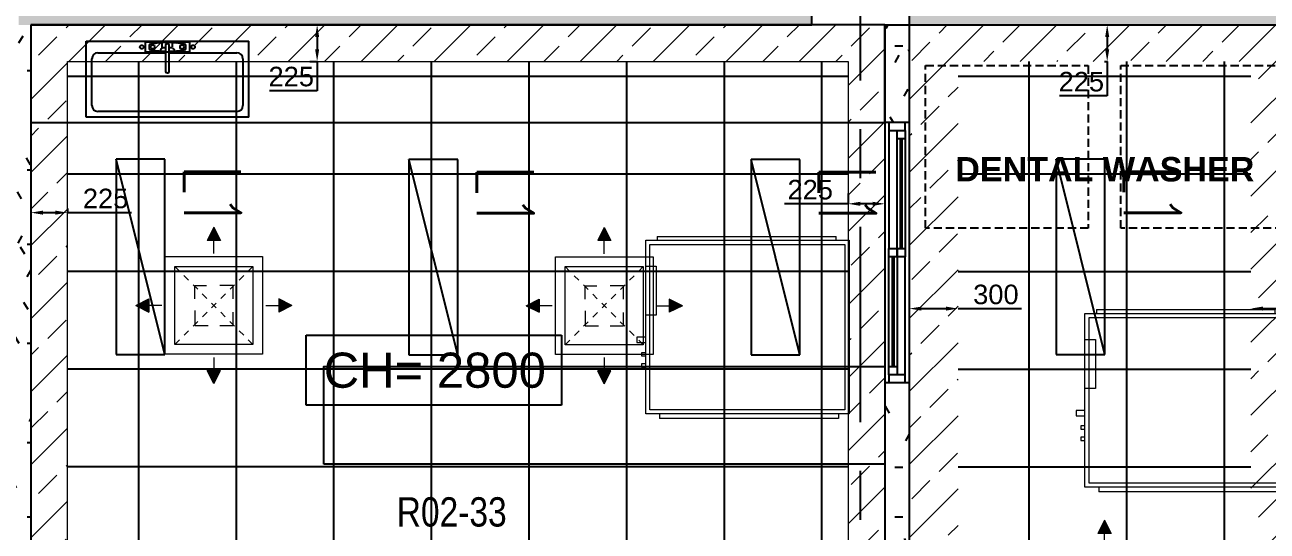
# Model space of a CAD drawing. Header units: millimetres. Extents: x -92759 to 184353, y -15225 to 86714.
# Drawn here: x 67564 to 75201, y 57930 to 61041 of the extents above; entities that cross this region are included whole.
import ezdxf

# ---------------------------------------------------------------- set-up
doc = ezdxf.new("R2010")
doc.units = ezdxf.units.MM
for name, pattern in [('Aligning Line', [3.2004, 1.6002, -1.6002]), ('HIDDEN', [0.375, 0.25, -0.125]), ('IDA - Grid Line', [2100, 1200, -300, 300, -300])]:
    doc.linetypes.add(name, pattern=pattern)
doc.layers.get('Defpoints').update_dxf_attribs({"color": 8})
for name, color, linetype in [('0-1', 9, 'Continuous'), ('A-_ROOMNAME_A', 8, 'Continuous'), ('A-_WALL----_H-1', 9, 'Continuous'), ('A-_WALLPRTN_E', 8, 'Continuous'), ('A-_WIND----_E', 8, 'Continuous'), ('A-PATT-CONC', 8, 'Continuous'), ('E-legend', 1, 'Continuous'), ('E-LIGHT----E', 1, 'Continuous'), ('HF Text', 7, 'Continuous'), ('M-_SANIFIXR_E', 9, 'Continuous')]:
    doc.layers.add(name, color=color, linetype=linetype)
doc.layers.add('A-_FURN--1', color=7, linetype='Continuous', true_color=0xaaaaaa)
doc.layers.add('S-_ANOTGRID_E-1', color=9, linetype='IDA - Grid Line', true_color=0x808080)
for name, color, linetype, lineweight in [('HFI 9MM FPB', 94, 'Continuous', 5), ('M-ACMV_FCU--PFCU', 86, 'Continuous', 25), ('M-ACMV_FCU-1', 86, 'Continuous', 9), ('M-ACMV_SAD', 5, 'Continuous', 18), ('M-ACMV_SAG', 5, 'Continuous', 25)]:
    doc.layers.add(name, color=color, linetype=linetype, lineweight=lineweight)
doc.styles.add('Arial', font='arial.ttf')
doc.styles.add('Arial Narrow', font='ARIALN.TTF')
doc.styles.add('Arial Narrow_2', font='ARIALN.TTF', dxfattribs={"height": 225})
doc.styles.add('Arial_4', font='arial.ttf', dxfattribs={"height": 1.8})
doc.styles.add('T3', font='simplex.shx', dxfattribs={"width": 0.7, "height": 300})
doc.dimstyles.new('Home Fibre 02', dxfattribs={"dimscale": 0, "dimtxt": 120, "dimasz": 75, "dimexe": 1.25, "dimexo": 0.625, "dimgap": 25, "dimtad": 1, "dimtoh": 1, "dimdec": 0, "dimtxsty": 'Arial', "dimcen": 2.5, "dimadec": 0, "dimazin": 0, "dimtfac": 1, "dimtdec": 0, "dimtmove": 0, "dimatfit": 3, "dimfxl": 3, "dimarcsym": 0})
pattern_1 = [(0, (-11670.95, 40338.29), (609.6, 152.4), [50.292, -406.908, 50.292, -406.908, -2438.4]), (0, (-11670.95, 40338.29), (609.6, 152.4), [-914.4, 50.292, -864.108, 50.292, -406.908, -1066.8]), (0, (-11670.95, 40338.29), (609.6, 152.4), [-2286, 50.292, -254.508, 50.292, -711.708]), (120, (-11442.35, 40414.49), (-436.7823, 451.7291), [50.292, -406.908, 50.292, -406.908, -2438.4]), (120, (-11442.35, 40414.49), (-436.7823, 451.7291), [-914.4, 50.292, -864.108, 50.292, -406.908, -1066.8]), (120, (-11442.35, 40414.49), (-436.7823, 451.7291), [-2286, 50.292, -254.508, 50.292, -711.708]), (240, (-11366.15, 40719.29), (-172.8177, -604.1291), [50.292, -406.908, 50.292, -406.908, -2438.4]), (240, (-11366.15, 40719.29), (-172.8177, -604.1291), [-914.4, 50.292, -864.108, 50.292, -406.908, -1066.8]), (240, (-11366.15, 40719.29), (-172.8177, -604.1291), [-2286, 50.292, -254.508, 50.292, -711.708])]

# ---------------------------------------------------------------- blocks, each defined once
blk = doc.blocks.new('IDA - Sliding - 2 Panels - 1600L X 1400H - B8-AW05-10228693-BLK8_RHH_2ND STOREY PLAN')
at = {"layer": 'A-_WIND----_E'}
for p, q in [((-750, 50), (-800, 50)), ((-750, 50), (-700, 50)), ((-750, 0), (-750, 50)), ((-700, 50), (-25, 50)), ((-700, 50), (-700, 0)), ((-700, 29), (-25, 29)), ((-700, 21), (-700, 29)), ((-25, 21), (-700, 21)), ((-25, 50), (25, 50)), ((-25, 0), (-25, 50)), ((-25, 29), (-25, 21)), ((-25, 0), (25, 0)), ((-25, -50), (-25, 0)), ((25, 50), (25, 0)), ((750, 50), (25, 50)), ((25, 0), (700, 0)), ((25, 0), (25, -50)), ((700, 0), (750, 0)), ((700, -50), (700, 0)), ((800, 50), (750, 50)), ((750, 50), (750, 0)), ((750, 0), (750, -50)), ((-800, -50), (-750, -50)), ((-700, 0), (-750, 0)), ((-750, -50), (-750, 0)), ((-750, -50), (-25, -50)), ((-25, 0), (-700, 0)), ((25, 0), (-25, 0)), ((25, -50), (-25, -50)), ((25, -21), (700, -21)), ((25, -29), (25, -21)), ((700, -29), (25, -29)), ((700, -50), (25, -50)), ((700, -21), (700, -29)), ((750, -50), (700, -50)), ((750, -50), (800, -50))]:
    blk.add_line(p, q, dxfattribs=at)
blk = doc.blocks.new('1599_FURN_RHH_BLK8 _NEW__2ND STY_dwg-10261561-BLK8_RHH_2ND STOREY PLAN')
at = {"layer": 'A-_FURN--1', "flags": 128}
blk.add_lwpolyline([(-22699.8, -18300.1), (-22699.8, -18900.1), (-17449.8, -18900.1), (-17449.8, -18300.1), (-22699.8, -18300.1)], dxfattribs=at)
blk.add_lwpolyline([(-22699.8, -18300.1), (-22699.8, -18900.1), (-17449.8, -18900.1), (-17449.8, -18300.1), (-22699.8, -18300.1)], dxfattribs=at)
blk.add_lwpolyline([(-20899.8, -21000.1), (-20899.8, -20400.1), (-17449.8, -20400.1), (-17449.8, -21000.1)], close=True, dxfattribs=at)
blk = doc.blocks.new('A$C3019c3af')
at = {"layer": 'A-_WALL----_H-1'}
h = blk.add_hatch(dxfattribs=at)
h.set_pattern_fill('FP_8', color=256, style=0, pattern_type=2)
h.set_pattern_definition(pattern_1)
h.paths.add_polyline_path([(-3300, 28300), (-50, 28300), (-50, 28450), (-3300, 28450), (-3300, 28419.2)])
h.paths.add_polyline_path([(-3900, 28300), (-3900, 28450), (-9700, 28450), (-9700, 28300), (-4167.3, 28300)])
h.paths.add_polyline_path([(-10300, 28300), (-10300, 28450), (-15175, 28450), (-15175, 28300), (-10507.7, 28300)])
h = blk.add_hatch(dxfattribs=at)
h.set_pattern_fill('FP_8', color=256, style=0, pattern_type=2)
h.set_pattern_definition(pattern_1)
h.paths.add_polyline_path([(-15250, 19300), (-15100, 19300), (-15100, 28300), (-15250, 28300), (-15250, 23414.3)])
h = blk.add_hatch(dxfattribs=at)
h.set_pattern_fill('FP_8', color=256, style=0, pattern_type=2)
h.set_pattern_definition(pattern_1)
h.paths.add_polyline_path([(-9850, 23500), (-9700, 23500), (-9700, 26100), (-9850, 26100)])
h.paths.add_polyline_path([(-9700, 27700), (-9700, 28300), (-9850, 28300), (-9850, 27700), (-9775, 27700)])
at = {"layer": '0-1', "linetype": 'HIDDEN', "ltscale": 200}
for points in [[(-9600, 28050), (-8600, 28050), (-8600, 27050), (-9600, 27050)], [(-8400, 28050), (-7400, 28050), (-7400, 27050), (-8400, 27050)]]:
    blk.add_lwpolyline(points, close=True, dxfattribs=at)
at = {"layer": 'A-_WALLPRTN_E'}
for p, q in [((-10300, 28300), (-10300, 28450)), ((-9700, 28450), (-9700, 19900)), ((-15100, 28300), (-15100, 19450)), ((-15100, 28300), (-10300, 28300)), ((-9850, 28300), (-7300, 28300)), ((-9850, 28300), (-9850, 23500)), ((-9700, 27700), (-9850, 27700)), ((-9700, 26100), (-9850, 26100))]:
    blk.add_line(p, q, dxfattribs=at)
at = {"layer": 'M-_SANIFIXR_E'}
for p, q in [((-14761.4, 27732), (-14761.4, 28200)), ((-14761.4, 28200), (-13761.4, 28200)), ((-14396.1, 28195.5), (-14126.1, 28195.5)), ((-14396.1, 28132.5), (-14396.1, 28195.5)), ((-14292.3, 28160.3), (-14292.3, 28186.2)), ((-14259.1, 28184.4), (-14263.6, 28184.4)), ((-14229.9, 28160.3), (-14229.9, 28186.2)), ((-14126.1, 28195.5), (-14126.1, 28132.5)), ((-13761.4, 27732), (-13761.4, 28200)), ((-14689.4, 28128), (-14272.6, 28128)), ((-14126.1, 28132.5), (-14396.1, 28132.5)), ((-14373.6, 28178.5), (-14373.6, 28149.5)), ((-14272.8, 28157.9), (-14290.3, 28157.9)), ((-14272.6, 28175.4), (-14272.6, 28013.4)), ((-14250.1, 28013.4), (-14250.1, 28175.4)), ((-14231.8, 28157.9), (-14250.1, 28157.9)), ((-14250.1, 28128), (-13833.4, 28128)), ((-14148.6, 28149.5), (-14148.6, 28178.5)), ((-14725.4, 27804), (-14725.4, 28092)), ((-13797.4, 28092), (-13797.4, 27804)), ((-14263.6, 28004.4), (-14259.1, 28004.4)), ((-13761.4, 27732), (-14761.4, 27732)), ((-13833.4, 27768), (-14689.4, 27768))]:
    blk.add_line(p, q, dxfattribs=at)
for centre, radius in [((-14418.6, 28164), 11.4), ((-14351.1, 28164), 12.3), ((-14171.1, 28164), 12.3), ((-14103.6, 28164), 11.4)]:
    blk.add_circle(centre, radius, dxfattribs=at)
for centre, radius, start, end in [((-14327.9, 28038.3), 147.4, 101.19751, 108.04567), ((-14287.9, 27836.1), 353.6, 94.68764, 101.19751), ((-14261.1, 27509.2), 681.5, 90, 94.68764), ((-14263.6, 28175.4), 9, 90, 180), ((-14261.1, 27509.2), 681.5, 85.31236, 90), ((-14259.1, 28175.4), 9, 0, 90), ((-14234.3, 27836.1), 353.6, 78.80249, 85.31236), ((-14194.2, 28038.3), 147.4, 71.95433, 78.80249), ((-14689.4, 28092), 36, 90, 180), ((-14327.9, 28289.7), 147.4, 251.95433, 258.80249), ((-14287.9, 28491.9), 353.6, 258.80249, 265.31236), ((-14261.1, 28818.8), 681.5, 265.31236, 269.02956), ((-14281.1, 28133.8), 25.7, 118.44135, 161.98534), ((-14261.1, 28818.8), 681.5, 270.92126, 274.68764), ((-14241, 28133.8), 25.7, 18.01466, 61.55865), ((-14234.3, 28491.9), 353.6, 274.68764, 281.19751), ((-14194.2, 28289.7), 147.4, 281.19751, 288.04567), ((-13833.4, 28092), 36, 0, 90), ((-14263.6, 28013.4), 9, 180, 270), ((-14259.1, 28013.4), 9, 270, 0), ((-14689.4, 27804), 36, 180, 270), ((-13833.4, 27804), 36, 270, 0)]:
    blk.add_arc(centre, radius, start, end, dxfattribs=at)
at = {"layer": 'S-_ANOTGRID_E-1'}
blk.add_line((-10000, -20341.4), (-10000, 52351.8), dxfattribs=at)
at = {"layer": 'A-_WIND----_E', "rotation": 270}
blk.add_blockref('IDA - Sliding - 2 Panels - 1600L X 1400H - B8-AW05-10228693-BLK8_RHH_2ND STOREY PLAN', (-9775, 26900), dxfattribs=at)
at = {"layer": 'M-_SANIFIXR_E'}
blk.add_blockref('1599_FURN_RHH_BLK8 _NEW__2ND STY_dwg-10261561-BLK8_RHH_2ND STOREY PLAN', (7599.8, 46600.1), dxfattribs=at)
at = {"layer": 'A-_ROOMNAME_A'}
for s, insert, char_height, width, attachment_point, style in [('{\\fArial|b1|i0|c0|p34;DENTAL WASHER}', (-8498.1, 27487.6), 150, 8934.413, 2, 'Arial Narrow'), ('R02-33', (-12851.3, 25396.6), 180, 853.797, 1, 'Arial Narrow_2')]:
    blk.add_mtext(s, dxfattribs=dict(at, insert=insert, char_height=char_height, width=width, attachment_point=attachment_point, style=style))
blk = doc.blocks.new('*D819')
at = {"layer": 'Defpoints', "color": 0, "transparency": 16777216}
for p in [(-377518.1, -161021.2), (-377218.1, -161021.2), (-377218.1, -161021.2)]:
    blk.add_point(p, dxfattribs=at)
at = {"layer": 'HFI 9MM FPB', "color": 0, "lineweight": -2, "transparency": 16777216}
for p, q in [((-377518.1, -161020.6), (-377518.1, -161020)), ((-377443.1, -161021.2), (-377293.1, -161021.2)), ((-377218.1, -161020.6), (-377218.1, -161020)), ((-377218.1, -161021.2), (-376828.4, -161021.2))]:
    blk.add_line(p, q, dxfattribs=at)
at = {"layer": 'HFI 9MM FPB', "color": 0, "transparency": 16777216}
for points in [[(-377443.1, -161008.7), (-377443.1, -161033.7), (-377518.1, -161021.2)], [(-377293.1, -161008.7), (-377293.1, -161033.7), (-377218.1, -161021.2)]]:
    blk.add_solid(points, dxfattribs=at)
at = {"layer": 'HFI 9MM FPB', "color": 0, "transparency": 16777216, "insert": (-376985.7, -160934.9), "char_height": 120, "attachment_point": 5, "style": 'Arial'}
blk.add_mtext('300', dxfattribs=at)
blk = doc.blocks.new('*D820')
at = {"layer": 'Defpoints', "color": 0, "transparency": 16777216}
for p in [(-379618.1, -161021.2), (-379318.1, -161021.2), (-379318.1, -161021.2)]:
    blk.add_point(p, dxfattribs=at)
at = {"layer": 'HFI 9MM FPB', "color": 0, "lineweight": -2, "transparency": 16777216}
for p, q in [((-379618.1, -161020.6), (-379618.1, -161020)), ((-379543.1, -161021.2), (-379393.1, -161021.2)), ((-379318.1, -161020.6), (-379318.1, -161020)), ((-379318.1, -161021.2), (-378928.4, -161021.2))]:
    blk.add_line(p, q, dxfattribs=at)
at = {"layer": 'HFI 9MM FPB', "color": 0, "transparency": 16777216}
for points in [[(-379543.1, -161008.7), (-379543.1, -161033.7), (-379618.1, -161021.2)], [(-379393.1, -161008.7), (-379393.1, -161033.7), (-379318.1, -161021.2)]]:
    blk.add_solid(points, dxfattribs=at)
at = {"layer": 'HFI 9MM FPB', "color": 0, "transparency": 16777216, "insert": (-379085.7, -160934.9), "char_height": 120, "attachment_point": 5, "style": 'Arial'}
blk.add_mtext('300', dxfattribs=at)
blk = doc.blocks.new('*D821')
at = {"layer": 'Defpoints', "color": 0, "transparency": 16777216}
for p in [(-378418.1, -159277.3), (-378418.1, -159502.3), (-378401.4, -159502.3)]:
    blk.add_point(p, dxfattribs=at)
at = {"layer": 'HFI 9MM FPB', "color": 0, "lineweight": -2, "transparency": 16777216}
for p, q in [((-378417.4, -159277.3), (-378400.2, -159277.3)), ((-378401.4, -159352.3), (-378401.4, -159427.3)), ((-378417.4, -159502.3), (-378400.2, -159502.3)), ((-378401.4, -159502.3), (-378401.4, -159713.4)), ((-378401.4, -159713.4), (-378694.5, -159713.4))]:
    blk.add_line(p, q, dxfattribs=at)
at = {"layer": 'HFI 9MM FPB', "color": 0, "transparency": 16777216}
for points in [[(-378413.9, -159352.3), (-378388.9, -159352.3), (-378401.4, -159277.3)], [(-378413.9, -159427.3), (-378388.9, -159427.3), (-378401.4, -159502.3)]]:
    blk.add_solid(points, dxfattribs=at)
at = {"layer": 'HFI 9MM FPB', "color": 0, "transparency": 16777216, "insert": (-378560.4, -159627.2), "char_height": 120, "attachment_point": 5, "style": 'Arial'}
blk.add_mtext('225', dxfattribs=at)
blk = doc.blocks.new('*D826')
at = {"layer": 'Defpoints', "color": 0, "transparency": 16777216}
for p in [(-383304.3, -159277.3), (-383304.3, -159502.3), (-383258.6, -159502.3)]:
    blk.add_point(p, dxfattribs=at)
at = {"layer": 'HFI 9MM FPB', "color": 0, "lineweight": -2, "transparency": 16777216}
for p, q in [((-383303.7, -159277.3), (-383257.4, -159277.3)), ((-383258.6, -159352.3), (-383258.6, -159427.3)), ((-383303.7, -159502.3), (-383257.4, -159502.3)), ((-383258.6, -159502.3), (-383258.6, -159682)), ((-383258.6, -159682), (-383551.7, -159682))]:
    blk.add_line(p, q, dxfattribs=at)
at = {"layer": 'HFI 9MM FPB', "color": 0, "transparency": 16777216}
for points in [[(-383271.1, -159352.3), (-383246.1, -159352.3), (-383258.6, -159277.3)], [(-383271.1, -159427.3), (-383246.1, -159427.3), (-383258.6, -159502.3)]]:
    blk.add_solid(points, dxfattribs=at)
at = {"layer": 'HFI 9MM FPB', "color": 0, "transparency": 16777216, "insert": (-383417.7, -159595.7), "char_height": 120, "attachment_point": 5, "style": 'Arial'}
blk.add_mtext('225', dxfattribs=at)
blk = doc.blocks.new('*D827')
at = {"layer": 'Defpoints', "color": 0, "transparency": 16777216}
for p in [(-385018.1, -160406), (-384793.1, -160406), (-384793.1, -160431.4)]:
    blk.add_point(p, dxfattribs=at)
at = {"layer": 'HFI 9MM FPB', "color": 0, "lineweight": -2, "transparency": 16777216}
for p, q in [((-385018.1, -160406.6), (-385018.1, -160432.6)), ((-384943.1, -160431.4), (-384868.1, -160431.4)), ((-384793.1, -160406.6), (-384793.1, -160432.6)), ((-384793.1, -160431.4), (-384400, -160431.4))]:
    blk.add_line(p, q, dxfattribs=at)
at = {"layer": 'HFI 9MM FPB', "color": 0, "transparency": 16777216}
for points in [[(-384943.1, -160418.9), (-384943.1, -160443.9), (-385018.1, -160431.4)], [(-384868.1, -160418.9), (-384868.1, -160443.9), (-384793.1, -160431.4)]]:
    blk.add_solid(points, dxfattribs=at)
at = {"layer": 'HFI 9MM FPB', "color": 0, "transparency": 16777216, "insert": (-384559, -160345.1), "char_height": 120, "attachment_point": 5, "style": 'Arial'}
blk.add_mtext('225', dxfattribs=at)
blk = doc.blocks.new('*D828')
at = {"layer": 'Defpoints', "color": 0, "transparency": 16777216}
for p in [(-379993.1, -160313.9), (-379993.1, -160377.1), (-379768.1, -160313.9)]:
    blk.add_point(p, dxfattribs=at)
at = {"layer": 'HFI 9MM FPB', "color": 0, "lineweight": -2, "transparency": 16777216}
for p, q in [((-379993.1, -160377.1), (-380386.1, -160377.1)), ((-379993.1, -160314.5), (-379993.1, -160378.4)), ((-379843.1, -160377.1), (-379918.1, -160377.1)), ((-379768.1, -160314.5), (-379768.1, -160378.4))]:
    blk.add_line(p, q, dxfattribs=at)
at = {"layer": 'HFI 9MM FPB', "color": 0, "transparency": 16777216}
for points in [[(-379918.1, -160364.6), (-379918.1, -160389.6), (-379993.1, -160377.1)], [(-379843.1, -160364.6), (-379843.1, -160389.6), (-379768.1, -160377.1)]]:
    blk.add_solid(points, dxfattribs=at)
at = {"layer": 'HFI 9MM FPB', "color": 0, "transparency": 16777216, "insert": (-380227.1, -160290.8), "char_height": 120, "attachment_point": 5, "style": 'Arial'}
blk.add_mtext('225', dxfattribs=at)
blk = doc.blocks.new('L1S')
at = {"layer": 'E-LIGHT----E'}
for p, q in [((-600, 150), (-600, -150)), ((600, 150), (-600, 150)), ((600, 150), (-600, -150)), ((600, -150), (600, 150)), ((-600, -150), (600, -150)), ((600, -150), (600, -150)), ((600, -150), (600, -150))]:
    blk.add_line(p, q, dxfattribs=at)
at = {"layer": 'E-LIGHT----E', "lineweight": 18, "style": 'T3', "width": 0.7}
blk.add_text('L1', height=350, dxfattribs=at).set_placement((-564.1, 267.3))
blk = doc.blocks.new('EL_B8_L2_R4')
at = {"layer": 'E-LIGHT----E', "color": 0, "rotation": 270}
for p in [(-22026.3, -19725.3), (-20226.3, -19727.8), (-18123, -19727.8), (-16247.7, -19725.2)]:
    blk.add_blockref('L1S', p, dxfattribs=at)
blk = doc.blocks.new('A$Cdc8841d0')
at = {"layer": 'M-ACMV_FCU--PFCU', "lineweight": 0}
for p, q in [((-550, 0), (-550, -24)), ((-550, 0), (550, 0)), ((-620, -24), (630, -24)), ((-620, -1091), (-620, -24)), ((-595, -49), (605, -49)), ((-595, -1066), (-595, -49)), ((550, -24), (550, 0)), ((605, -49), (605, -1066)), ((630, -24), (630, -1091)), ((605, -1066), (-595, -1066)), ((630, -1091), (-620, -1091)), ((-535, -1091), (-535, -1120)), ((565, -1120), (-535, -1120)), ((565, -1091), (565, -1120))]:
    blk.add_line(p, q, dxfattribs=at)
at = {"layer": 'M-ACMV_FCU--PFCU', "linetype": 'ByBlock', "lineweight": 0}
for p, q in [((-620, -620.4), (-674.8, -620.4)), ((-674.8, -620.4), (-674.8, -652.6)), ((-674.8, -652.6), (-620, -652.6)), ((-620, -652.6), (-620, -620.4)), ((-620, -715), (-646, -715)), ((-646, -715), (-646, -735)), ((-646, -735), (-620, -735)), ((-620, -735), (-620, -715)), ((-620, -784), (-645.7, -784)), ((-645.7, -784), (-645.7, -804)), ((-645.7, -804), (-620, -804)), ((-620, -804), (-620, -784))]:
    blk.add_line(p, q, dxfattribs=at)
at = {"layer": 'M-ACMV_FCU--PFCU', "lineweight": 0}
blk.add_lwpolyline([(-555, -184), (-555, -484), (-620, -484), (-620, -184)], close=True, dxfattribs=at)
blk = doc.blocks.new('A$Ccf37d9f4')
at = {"layer": 'A-PATT-CONC', "ltscale": 100}
h = blk.add_hatch(color=5, dxfattribs=at)
h.dxf.hatch_style = 1
h.paths.add_polyline_path([(0, 480.4), (-40.3, 399.8), (40.3, 399.8)])
h = blk.add_hatch(color=5, dxfattribs=at)
h.dxf.hatch_style = 1
h.paths.add_polyline_path([(-399.8, 40.3), (-480.4, 0), (-399.8, -40.3)])
h = blk.add_hatch(color=5, dxfattribs=at)
h.dxf.hatch_style = 1
h.paths.add_polyline_path([(399.8, -40.3), (480.4, 0), (399.8, 40.3)])
h = blk.add_hatch(color=5, dxfattribs=at)
h.dxf.hatch_style = 1
h.paths.add_polyline_path([(40.3, -399.8), (-40.3, -399.8), (0, -480.4)])
at = {"layer": 'M-ACMV_SAD', "color": 5, "lineweight": 0}
for p, q in [((0, 480.4), (-40.3, 399.8)), ((0, 480.4), (40.3, 399.8)), ((-40.3, 399.8), (40.3, 399.8)), ((-480.4, 0), (-399.8, 40.3)), ((-480.4, 0), (-399.8, -40.3)), ((-399.8, -40.3), (-399.8, 40.3)), ((399.8, -40.3), (399.8, 40.3)), ((480.4, 0), (399.8, 40.3)), ((480.4, 0), (399.8, -40.3))]:
    blk.add_line(p, q, dxfattribs=at)
at = {"layer": 'M-ACMV_SAD', "lineweight": 0}
for p, q in [((0, 319.2), (0, 399.8)), ((-319.2, 0), (-399.8, 0)), ((319.2, 0), (399.8, 0)), ((0, -319.2), (0, -399.8)), ((-40.3, -399.8), (40.3, -399.8)), ((0, -480.4), (-40.3, -399.8)), ((0, -480.4), (40.3, -399.8))]:
    blk.add_line(p, q, dxfattribs=at)
at = {"layer": 'M-ACMV_SAD', "linetype": 'Aligning Line', "ltscale": 25}
for p, q in [((-240, 240), (240, -240)), ((240, 240), (-240, -240))]:
    blk.add_line(p, q, dxfattribs=at)
at = {"layer": 'M-ACMV_SAD'}
for points in [[(-300, 300), (300, 300), (300, -300), (-300, -300)], [(-240, 240), (240, 240), (240, -240), (-240, -240)]]:
    blk.add_lwpolyline(points, close=True, dxfattribs=at)
at = {"layer": 'M-ACMV_SAD', "lineweight": 0}
for points in [[(-35.8, 122.9), (-117.8, 122.9), (-117.8, 41)], [(117.8, 30.7), (117.8, 122.9), (35.8, 122.9)], [(-117.8, -41), (-117.8, -122.9), (-35.8, -122.9)], [(117.8, -41), (117.8, -122.9), (46.1, -122.9)]]:
    blk.add_lwpolyline(points, dxfattribs=at)
blk = doc.blocks.new('ACMV_B8_L2')
at = {"layer": 'M-ACMV_FCU--PFCU', "lineweight": 5}
for p in [(132664.1, -45974.7), (135364.6, -46424.7)]:
    blk.add_blockref('A$Cdc8841d0', p, dxfattribs=at)
at = {"layer": 'M-ACMV_SAG', "rotation": 180}
for p in [(129389.1, -46399.3), (131789.2, -46400.7), (134864.6, -48200.3)]:
    blk.add_blockref('A$Ccf37d9f4', p, dxfattribs=at)
blk = doc.blocks.new('RCP_B8L2')
at = {"layer": 'A-PATT-CONC'}
h = blk.add_hatch(dxfattribs=at)
h.set_pattern_fill('ANSI37', color=256, scale=189, angle=45)
h.set_pattern_definition([(90, (-383593.07, -167902.3), (-600.075, 0), []), (180, (-383593.07, -167902.3), (-6e-14, -600.075), [])])
h.paths.add_polyline_path([(-384793.1, -159502.3), (-379993.1, -159502.3), (-379993.1, -163702.3), (-383593.1, -163702.3), (-383593.1, -167902.3), (-384793.1, -167902.3)])
h = blk.add_hatch(dxfattribs=at)
h.set_pattern_fill('ANSI37', color=256, scale=189, angle=45)
h.set_pattern_definition([(90, (-377518.07, -159502.3), (-600.075, 0), []), (180, (-377518.07, -159502.3), (-6e-14, -600.075), [])])
h.paths.add_polyline_path([(-379318.1, -159502.3), (-377518.1, -159502.3), (-377518.1, -167902.3), (-379318.1, -167902.3)])
at = {"layer": 'HFI 9MM FPB'}
h = blk.add_hatch(dxfattribs=at)
h.set_pattern_fill('ANSI33', color=256, scale=50)
h.set_pattern_definition([(45, (-381589.02, -647239), (-224.5064, 224.5064), []), (45, (-381364.5, -647239), (-224.5064, 224.5064), [158.75, -79.375])])
h.paths.add_polyline_path([(-383218.1, -168127.3), (-385018.1, -168127.3), (-385018.1, -159277.3), (-379768.1, -159277.3), (-379768.1, -164077.3), (-383218.1, -164077.3)])
h.paths.add_polyline_path([(-379993.1, -159502.3), (-379993.1, -163702.3), (-383593.1, -163702.3), (-383593.1, -167902.3), (-384793.1, -167902.3), (-384793.1, -159502.3)], flags=16)
h = blk.add_hatch(dxfattribs=at)
h.set_pattern_fill('ANSI33', color=256, scale=50)
h.set_pattern_definition([(45, (-581589.02, -147239), (-224.5064, 224.5064), []), (45, (-581364.5, -147239), (-224.5064, 224.5064), [158.75, -79.375])])
h.paths.add_polyline_path([(-379318.1, -159502.3), (-377518.1, -159502.3), (-377518.1, -167902.3), (-379318.1, -167902.3)], flags=16)
h.paths.add_polyline_path([(-379618.1, -159277.3), (-377218.1, -159277.3), (-377218.1, -168175.3), (-379618.1, -168175.3)])
for points in [[(-383218.1, -168127.3), (-385018.1, -168127.3), (-385018.1, -159277.3), (-379768.1, -159277.3), (-379768.1, -164077.3), (-383218.1, -164077.3)], [(-379993.1, -159502.3), (-379993.1, -163702.3), (-383593.1, -163702.3), (-383593.1, -167902.3), (-384793.1, -167902.3), (-384793.1, -159502.3)]]:
    blk.add_lwpolyline(points, close=True, dxfattribs=at)
at = {"layer": 'HF Text', "insert": (-383218.1, -161291.8), "char_height": 215.85, "width": 1353.585, "attachment_point": 1, "style": 'Arial_4', "bg_fill": 16, "box_fill_scale": 1.5, "bg_fill_color": 256, "bg_fill_transparency": 0}
blk.add_mtext('CH= 2800', dxfattribs=at)
at = {"layer": 'HFI 9MM FPB'}
for base, p1, p2, picture, middle in [((-383258.6, -159502.3), (-383304.3, -159277.3), (-383304.3, -159502.3), '*D826', (-383417.7, -159682)), ((-378401.4, -159502.3), (-378418.1, -159277.3), (-378418.1, -159502.3), '*D821', (-378560.4, -159713.4))]:
    dim = blk.add_linear_dim(base=base, p1=p1, p2=p2, angle=90, dimstyle='Home Fibre 02', override={"dimscale": 1}, dxfattribs=at)
    dim.commit()
    dim.dimension.update_dxf_attribs({"geometry": picture, "text_midpoint": middle, "dimtype": 160})
for base, p1, p2, picture, middle in [((-379993.1, -160377.1), (-379768.1, -160313.9), (-379993.1, -160313.9), '*D828', (-380227.1, -160290.8)), ((-384793.1, -160431.4), (-385018.1, -160406), (-384793.1, -160406), '*D827', (-384559, -160345.1)), ((-379318.1, -161021.2), (-379618.1, -161021.2), (-379318.1, -161021.2), '*D820', (-379085.7, -160934.9)), ((-377218.1, -161021.2), (-377518.1, -161021.2), (-377218.1, -161021.2), '*D819', (-376985.7, -160934.9))]:
    dim = blk.add_linear_dim(base=base, p1=p1, p2=p2, dimstyle='Home Fibre 02', override={"dimscale": 1}, dxfattribs=at)
    dim.commit()
    dim.dimension.update_dxf_attribs({"geometry": picture, "text_midpoint": middle})

msp = doc.modelspace()

# ---------------------------------------------------------------- block references
at = {"layer": '0-1'}
msp.add_blockref('A$C3019c3af', (82701.1, 32741.2), dxfattribs=at)
at = {"layer": 'A-PATT-CONC'}
msp.add_blockref('RCP_B8L2', (452619.1, 220318.5), dxfattribs=at)
at = {"layer": 'E-legend', "color": 7}
msp.add_blockref('EL_B8_L2_R4', (90301.1, 79341.2), dxfattribs=at)
at = {"layer": 'M-ACMV_FCU-1'}
msp.add_blockref('ACMV_B8_L2', (-60663.6, 105715.9), dxfattribs=at)

doc.saveas('drawing.dxf')
